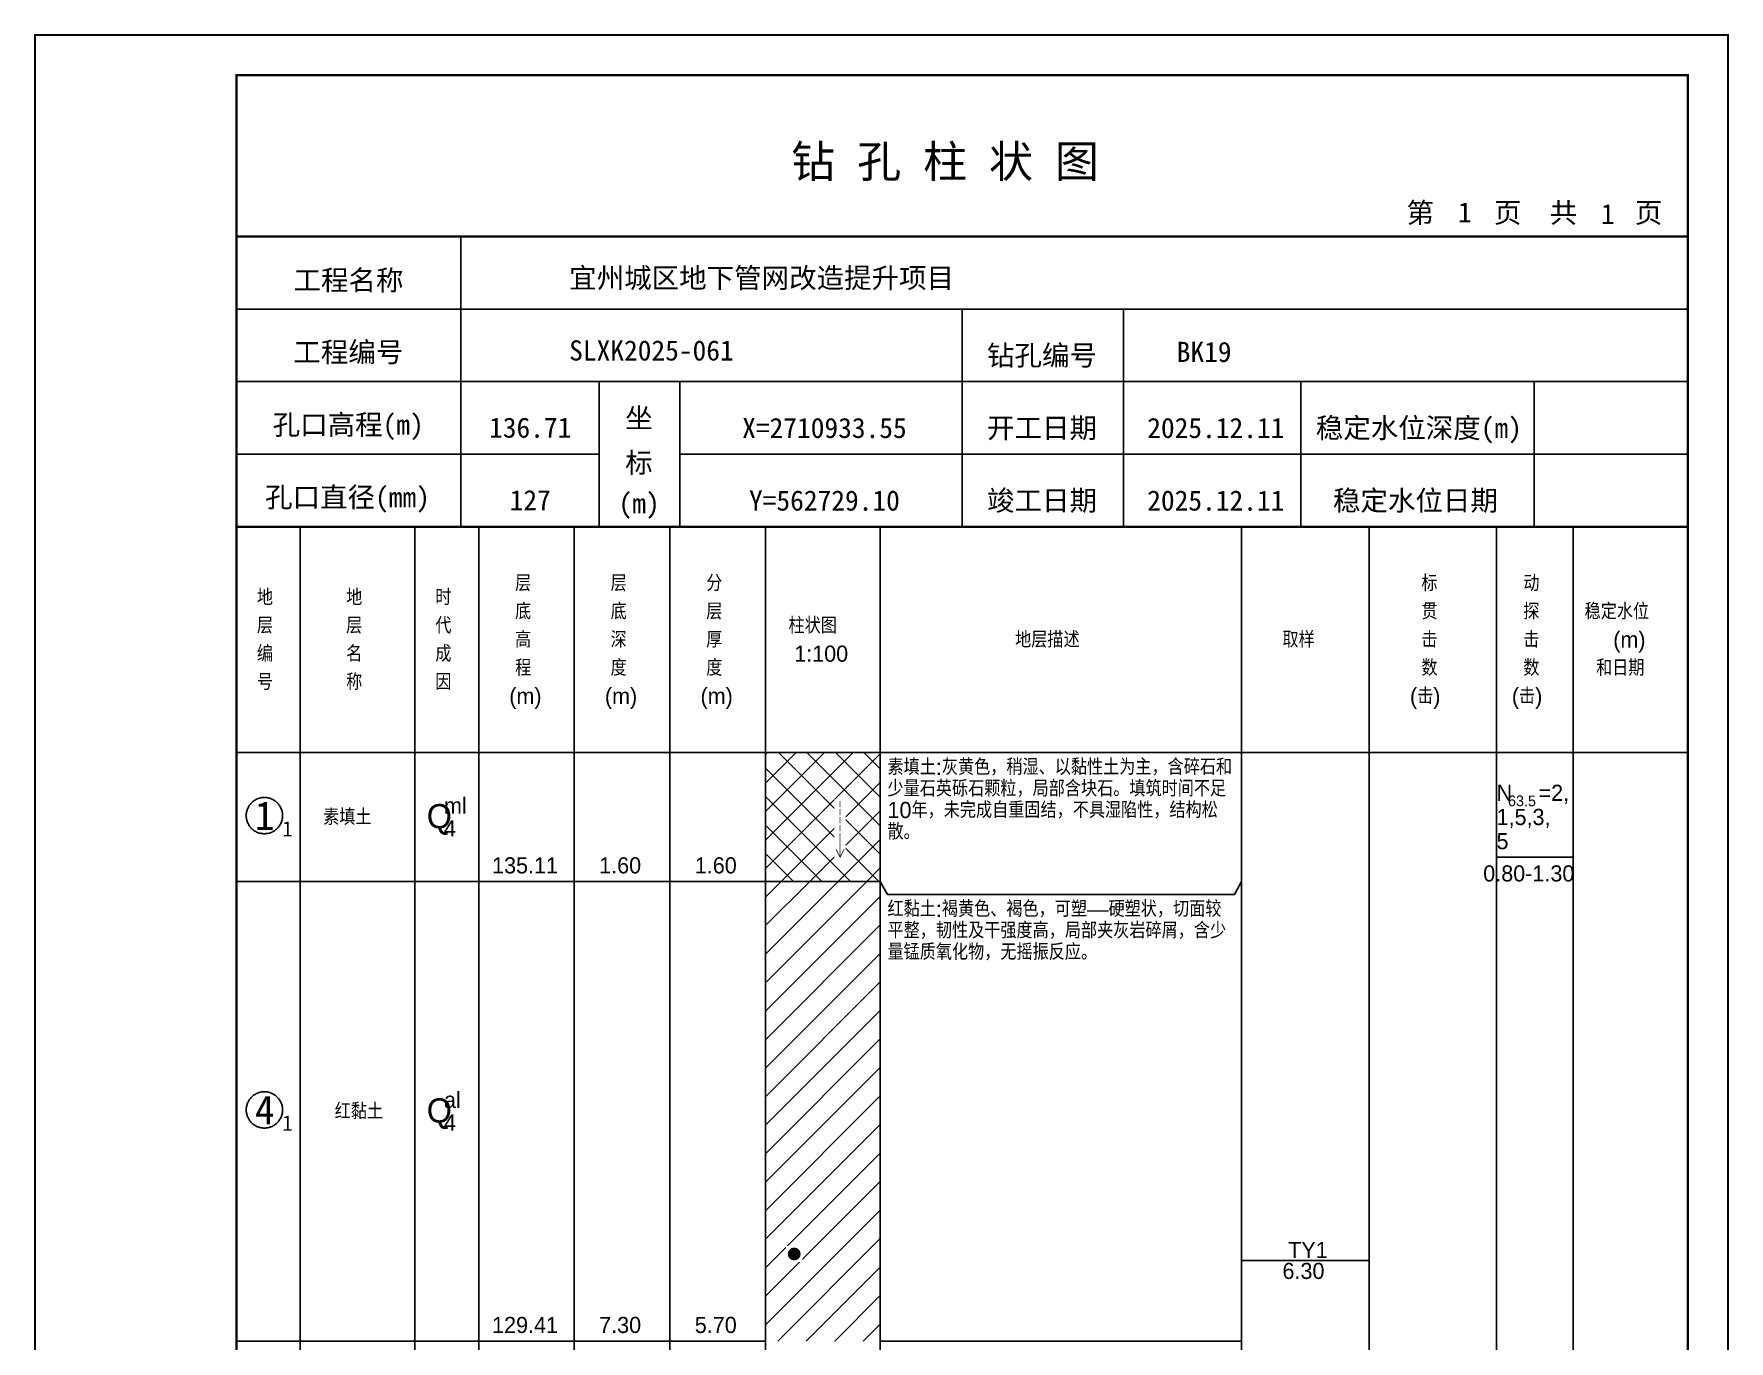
# Model space of a CAD drawing. Header units: millimetres. Extents: x 12489 to 89920, y 4630 to 4927.
# Drawn here: x 16449.3 to 16659.6, y 4764.7 to 4926.8 of the extents above; entities that cross this region are included whole.
import ezdxf
from ezdxf.enums import TextEntityAlignment as Align

# ---------------------------------------------------------------- set-up
doc = ezdxf.new("R2010")
doc.units = ezdxf.units.MM
doc.layers.add('GICAD_QUYANG', color=7, linetype='Continuous')
doc.layers.add('ZZT_TC', color=7, linetype='Continuous')
doc.styles.add('成果图图块', font='', dxfattribs={"height": 2.5})
doc.styles.add('成果图模板', font='')
doc.styles.add('成果图模板标题', font='simhei.ttf')
doc.styles.add('成果图表体', font='Comfont.shx', dxfattribs={"height": 2, "bigfont": 'Hztxt12a.shx'})
doc.styles.get('成果图图块').set_extended_font_data('FangSong_GB2312')
doc.styles.get('成果图模板').set_extended_font_data('FangSong_GB2312')

# ---------------------------------------------------------------- blocks, each defined once
blk = doc.blocks.new('DCBH-1-1-940', base_point=(0.3, -0.11))
at = {"layer": 'ZZT_TC', "color": 7}
blk.add_polyline3d([(-0.19, 2.31, 0), (-0.3, 2.31, 0), (-0.41, 2.3, 0), (-0.52, 2.29, 0), (-0.63, 2.27, 0), (-0.73, 2.24, 0), (-0.84, 2.21, 0), (-0.95, 2.18, 0), (-1.05, 2.14, 0), (-1.15, 2.09, 0), (-1.25, 2.04, 0), (-1.35, 1.99, 0), (-1.44, 1.93, 0), (-1.53, 1.87, 0), (-1.62, 1.8, 0), (-1.7, 1.73, 0), (-1.78, 1.65, 0), (-1.86, 1.57, 0), (-1.93, 1.49, 0), (-2, 1.4, 0), (-2.06, 1.31, 0), (-2.12, 1.22, 0), (-2.17, 1.12, 0), (-2.22, 1.02, 0), (-2.27, 0.92, 0), (-2.31, 0.82, 0), (-2.34, 0.71, 0), (-2.37, 0.61, 0), (-2.4, 0.5, 0), (-2.41, 0.39, 0), (-2.43, 0.28, 0), (-2.44, 0.17, 0), (-2.44, 0.06, 0), (-2.44, -0.05, 0), (-2.43, -0.16, 0), (-2.41, -0.27, 0), (-2.4, -0.38, 0), (-2.37, -0.49, 0), (-2.34, -0.6, 0), (-2.31, -0.7, 0), (-2.27, -0.8, 0), (-2.22, -0.9, 0), (-2.17, -1, 0), (-2.12, -1.1, 0), (-2.06, -1.19, 0), (-2, -1.28, 0), (-1.93, -1.37, 0), (-1.86, -1.45, 0), (-1.78, -1.53, 0), (-1.7, -1.61, 0), (-1.62, -1.68, 0), (-1.53, -1.75, 0), (-1.44, -1.81, 0), (-1.35, -1.87, 0), (-1.25, -1.93, 0), (-1.15, -1.98, 0), (-1.05, -2.02, 0), (-0.95, -2.06, 0), (-0.84, -2.1, 0), (-0.73, -2.13, 0), (-0.63, -2.15, 0), (-0.52, -2.17, 0), (-0.41, -2.18, 0), (-0.3, -2.19, 0), (-0.19, -2.19, 0), (-0.08, -2.19, 0), (0.03, -2.18, 0), (0.14, -2.17, 0), (0.25, -2.15, 0), (0.36, -2.13, 0), (0.47, -2.1, 0), (0.57, -2.06, 0), (0.67, -2.02, 0), (0.77, -1.98, 0), (0.87, -1.93, 0), (0.97, -1.87, 0), (1.06, -1.81, 0), (1.15, -1.75, 0), (1.24, -1.68, 0), (1.32, -1.61, 0), (1.4, -1.53, 0), (1.48, -1.45, 0), (1.55, -1.37, 0), (1.62, -1.28, 0), (1.68, -1.19, 0), (1.74, -1.1, 0), (1.8, -1, 0), (1.85, -0.9, 0), (1.89, -0.8, 0), (1.93, -0.7, 0), (1.97, -0.6, 0), (2, -0.49, 0), (2.02, -0.38, 0), (2.04, -0.27, 0), (2.05, -0.16, 0), (2.06, -0.05, 0), (2.06, 0.06, 0), (2.06, 0.17, 0), (2.05, 0.28, 0), (2.04, 0.39, 0), (2.02, 0.5, 0), (2, 0.61, 0), (1.97, 0.71, 0), (1.93, 0.82, 0), (1.89, 0.92, 0), (1.85, 1.02, 0), (1.8, 1.12, 0), (1.74, 1.22, 0), (1.68, 1.31, 0), (1.62, 1.4, 0), (1.55, 1.49, 0), (1.48, 1.57, 0), (1.4, 1.65, 0), (1.32, 1.73, 0), (1.24, 1.8, 0), (1.15, 1.87, 0), (1.06, 1.93, 0), (0.97, 1.99, 0), (0.87, 2.04, 0), (0.77, 2.09, 0), (0.67, 2.14, 0), (0.57, 2.18, 0), (0.47, 2.21, 0), (0.36, 2.24, 0), (0.25, 2.27, 0), (0.14, 2.29, 0), (0.03, 2.3, 0), (-0.08, 2.31, 0), (-0.19, 2.31, 0)], dxfattribs=at)
at = {"style": '成果图图块'}
blk.add_text('1', height=3.57, dxfattribs=at).set_placement((-0.16, -1.74), align=Align.CENTER)
blk.add_text('1', height=1.91, dxfattribs=at).set_placement((2.03, -2.53))
blk = doc.blocks.new('DCBH-1-1-941', base_point=(0.3, -0.11))
at = {"layer": 'ZZT_TC', "color": 7}
blk.add_polyline3d([(-0.19, 2.31, 0), (-0.3, 2.31, 0), (-0.41, 2.3, 0), (-0.52, 2.29, 0), (-0.63, 2.27, 0), (-0.73, 2.24, 0), (-0.84, 2.21, 0), (-0.95, 2.18, 0), (-1.05, 2.14, 0), (-1.15, 2.09, 0), (-1.25, 2.04, 0), (-1.35, 1.99, 0), (-1.44, 1.93, 0), (-1.53, 1.87, 0), (-1.62, 1.8, 0), (-1.7, 1.73, 0), (-1.78, 1.65, 0), (-1.86, 1.57, 0), (-1.93, 1.49, 0), (-2, 1.4, 0), (-2.06, 1.31, 0), (-2.12, 1.22, 0), (-2.17, 1.12, 0), (-2.22, 1.02, 0), (-2.27, 0.92, 0), (-2.31, 0.82, 0), (-2.34, 0.71, 0), (-2.37, 0.61, 0), (-2.4, 0.5, 0), (-2.41, 0.39, 0), (-2.43, 0.28, 0), (-2.44, 0.17, 0), (-2.44, 0.06, 0), (-2.44, -0.05, 0), (-2.43, -0.16, 0), (-2.41, -0.27, 0), (-2.4, -0.38, 0), (-2.37, -0.49, 0), (-2.34, -0.6, 0), (-2.31, -0.7, 0), (-2.27, -0.8, 0), (-2.22, -0.9, 0), (-2.17, -1, 0), (-2.12, -1.1, 0), (-2.06, -1.19, 0), (-2, -1.28, 0), (-1.93, -1.37, 0), (-1.86, -1.45, 0), (-1.78, -1.53, 0), (-1.7, -1.61, 0), (-1.62, -1.68, 0), (-1.53, -1.75, 0), (-1.44, -1.81, 0), (-1.35, -1.87, 0), (-1.25, -1.93, 0), (-1.15, -1.98, 0), (-1.05, -2.02, 0), (-0.95, -2.06, 0), (-0.84, -2.1, 0), (-0.73, -2.13, 0), (-0.63, -2.15, 0), (-0.52, -2.17, 0), (-0.41, -2.18, 0), (-0.3, -2.19, 0), (-0.19, -2.19, 0), (-0.08, -2.19, 0), (0.03, -2.18, 0), (0.14, -2.17, 0), (0.25, -2.15, 0), (0.36, -2.13, 0), (0.47, -2.1, 0), (0.57, -2.06, 0), (0.67, -2.02, 0), (0.77, -1.98, 0), (0.87, -1.93, 0), (0.97, -1.87, 0), (1.06, -1.81, 0), (1.15, -1.75, 0), (1.24, -1.68, 0), (1.32, -1.61, 0), (1.4, -1.53, 0), (1.48, -1.45, 0), (1.55, -1.37, 0), (1.62, -1.28, 0), (1.68, -1.19, 0), (1.74, -1.1, 0), (1.8, -1, 0), (1.85, -0.9, 0), (1.89, -0.8, 0), (1.93, -0.7, 0), (1.97, -0.6, 0), (2, -0.49, 0), (2.02, -0.38, 0), (2.04, -0.27, 0), (2.05, -0.16, 0), (2.06, -0.05, 0), (2.06, 0.06, 0), (2.06, 0.17, 0), (2.05, 0.28, 0), (2.04, 0.39, 0), (2.02, 0.5, 0), (2, 0.61, 0), (1.97, 0.71, 0), (1.93, 0.82, 0), (1.89, 0.92, 0), (1.85, 1.02, 0), (1.8, 1.12, 0), (1.74, 1.22, 0), (1.68, 1.31, 0), (1.62, 1.4, 0), (1.55, 1.49, 0), (1.48, 1.57, 0), (1.4, 1.65, 0), (1.32, 1.73, 0), (1.24, 1.8, 0), (1.15, 1.87, 0), (1.06, 1.93, 0), (0.97, 1.99, 0), (0.87, 2.04, 0), (0.77, 2.09, 0), (0.67, 2.14, 0), (0.57, 2.18, 0), (0.47, 2.21, 0), (0.36, 2.24, 0), (0.25, 2.27, 0), (0.14, 2.29, 0), (0.03, 2.3, 0), (-0.08, 2.31, 0), (-0.19, 2.31, 0)], dxfattribs=at)
at = {"style": '成果图图块'}
blk.add_text('4', height=3.57, dxfattribs=at).set_placement((-0.16, -1.74), align=Align.CENTER)
blk.add_text('1', height=1.91, dxfattribs=at).set_placement((2.03, -2.53))
blk = doc.blocks.new('gkqy1.dwg', base_point=(0.8, 0))
blk.add_wipeout([(-0.2, -0.2), (1.8, -0.2), (1.8, 1.8), (-0.2, 1.8)])
at = {"layer": 'GICAD_QUYANG'}
h = blk.add_hatch(color=7, dxfattribs=at)
edge = h.paths.add_edge_path()
edge.add_arc((0.8, 0.8), 0.8, 0, 360)
blk = doc.blocks.new('zztGLdt.dwg', base_point=(0.5, 0))
blk.add_wipeout([(-0.2, -0.2), (1.2, -0.2), (1.2, 3.2), (-0.2, 3.2)])
at = {"color": 7, "const_width": 0.1}
for points in [[(0.5, 3), (0.5, 0)], [(0, 1), (0.5, 0), (1, 1)]]:
    blk.add_lwpolyline(points, dxfattribs=at)
blk = doc.blocks.new('钻孔柱状图路桥昇龙制图梁世成校核莫家里.dwg19', base_point=(25, 236))
for p, q in [((52.82, 236), (52.82, 272)), ((25, 263), (205, 263)), ((115, 236), (115, 263)), ((135, 236), (135, 263)), ((25, 254), (205, 254)), ((70, 236), (70, 254)), ((80, 236), (80, 254)), ((157, 236), (157, 254)), ((185.95, 236), (185.95, 254)), ((25, 245), (70, 245)), ((80, 245), (205, 245))]:
    blk.add_line(p, q)
for points, const_width in [([(0, 0), (210, 0), (210, 297), (0, 297)], 0.25), ([(25, 5), (205, 5), (205, 292), (25, 292)], 0.3)]:
    blk.add_lwpolyline(points, close=True, dxfattribs=dict(const_width=const_width))
at = {"const_width": 0.3}
for points in [[(25, 272), (205, 272)], [(25, 236), (205, 236)]]:
    blk.add_lwpolyline(points, dxfattribs=at)
for s, height, style, p in [('钻 孔 柱 状 图', 4, '成果图模板标题', (93.8, 279.31)), ('第', 2.5, '成果图模板', (170.12, 273.7)), ('页', 2.5, '成果图模板', (180.96, 273.7)), ('共', 2.5, '成果图模板', (187.88, 273.7)), ('页', 2.5, '成果图模板', (198.44, 273.7)), ('工程名称', 2.5, '成果图模板', (32.07, 265.32)), ('宜州城区地下管网改造提升项目', 2.5, '成果图模板', (66.26, 265.61)), ('工程编号', 2.5, '成果图模板', (32.05, 256.41)), ('SLXK2025-061', 2.5, '成果图模板', (66.26, 256.61)), ('钻孔编号', 2.5, '成果图模板', (118.08, 256)), ('BK19', 2.5, '成果图模板', (141.61, 256.43)), ('孔口高程(m)', 2.5, '成果图模板', (29.48, 247.41)), ('坐', 2.5, '成果图模板', (73.21, 248.24)), ('开工日期', 2.5, '成果图模板', (118.08, 247)), ('稳定水位深度(m)', 2.5, '成果图模板', (158.86, 247)), ('标', 2.5, '成果图模板', (73.21, 242.7)), ('孔口直径(mm)', 2.5, '成果图模板', (28.54, 238.41)), ('(m) ', 2.5, '成果图模板', (72.38, 237.65)), ('竣工日期', 2.5, '成果图模板', (118.08, 238)), ('稳定水位日期', 2.5, '成果图模板', (160.99, 238))]:
    blk.add_text(s, height=height, dxfattribs=dict(style=style)).set_placement(p)
at = {"style": '成果图模板'}
for s, p in [('1', (177.35, 273.74)), ('1', (195.08, 273.53)), ('136.71', (61.43, 247.04)), ('X=2710933.55', (97.92, 247)), ('2025.12.11', (146.46, 247)), ('127', (61.43, 238.04)), ('Y=562729.10', (97.92, 238)), ('2025.12.11', (146.46, 238))]:
    blk.add_text(s, height=2.5, dxfattribs=at).set_placement(p, align=Align.CENTER)

msp = doc.modelspace()

# ---------------------------------------------------------------- hatches: boundary and pattern name
at = {"linetype": 'Continuous'}
h = msp.add_hatch(dxfattribs=at)
h.set_pattern_fill('GKSTT', scale=0.5, style=0, pattern_type=2)
h.set_pattern_definition([(45, (0, 0), (-1.76776695, 1.76776695), []), (135, (0, 0), (-1.76776695, -1.76776695), [])])
h.paths.add_polyline_path([(16540.06, 4821.71), (16554.29, 4821.71), (16554.29, 4837.71), (16540.06, 4837.71)])
h = msp.add_hatch(dxfattribs=at)
h.set_pattern_fill('GKNXT', scale=0.5, style=0, pattern_type=2)
h.set_pattern_definition([(45, (0, 0), (-1.76776695, 1.76776695), [])])
h.paths.add_polyline_path([(16540.06, 4764.71), (16554.29, 4764.71), (16554.29, 4821.71), (16540.06, 4821.71)])

# ---------------------------------------------------------------- linework, layer by layer
at = {"color": 0}
for p, q in [((16474.45, 4837.71), (16482.35, 4837.71)), ((16474.45, 4821.71), (16474.45, 4837.71)), ((16482.35, 4821.71), (16482.35, 4837.71)), ((16474.45, 4821.71), (16482.35, 4821.71)), ((16474.45, 4821.71), (16482.35, 4821.71)), ((16474.45, 4764.71), (16474.45, 4821.71)), ((16482.35, 4764.71), (16482.35, 4821.71)), ((16474.45, 4764.71), (16482.35, 4764.71))]:
    msp.add_line(p, q, dxfattribs=at)
for points in [[(16474.45, 4865.71), (16482.35, 4865.71)], [(16474.45, 4837.71), (16474.45, 4865.71)], [(16482.35, 4837.71), (16482.35, 4865.71)], [(16482.35, 4865.71), (16496.58, 4865.71)], [(16482.35, 4837.71), (16482.35, 4865.71)], [(16496.58, 4837.71), (16496.58, 4865.71)], [(16496.58, 4865.71), (16504.49, 4865.71)], [(16496.58, 4837.71), (16496.58, 4865.71)], [(16504.49, 4837.71), (16504.49, 4865.71)], [(16504.49, 4865.71), (16516.35, 4865.71)], [(16504.49, 4837.71), (16504.49, 4865.71)], [(16516.35, 4837.71), (16516.35, 4865.71)], [(16516.35, 4865.71), (16528.2, 4865.71)], [(16516.35, 4837.71), (16516.35, 4865.71)], [(16528.2, 4837.71), (16528.2, 4865.71)], [(16528.2, 4865.71), (16540.06, 4865.71)], [(16528.2, 4837.71), (16528.2, 4865.71)], [(16540.06, 4837.71), (16540.06, 4865.71)], [(16540.06, 4865.71), (16554.29, 4865.71)], [(16540.06, 4837.71), (16540.06, 4865.71)], [(16554.29, 4837.71), (16554.29, 4865.71)], [(16554.29, 4865.71), (16599.11, 4865.71)], [(16554.29, 4837.71), (16554.29, 4865.71)], [(16599.11, 4837.71), (16599.11, 4865.71)], [(16599.11, 4865.71), (16614.92, 4865.71)], [(16599.11, 4837.71), (16599.11, 4865.71)], [(16614.92, 4837.71), (16614.92, 4865.71)], [(16614.92, 4865.71), (16630.73, 4865.71)], [(16614.92, 4837.71), (16614.92, 4865.71)], [(16630.73, 4837.71), (16630.73, 4865.71)], [(16630.73, 4865.71), (16640.22, 4865.71)], [(16630.73, 4837.71), (16630.73, 4865.71)], [(16640.22, 4837.71), (16640.22, 4865.71)], [(16640.22, 4865.71), (16654.45, 4865.71)], [(16640.22, 4837.71), (16640.22, 4865.71)], [(16654.45, 4837.71), (16654.45, 4865.71)], [(16474.45, 4837.71), (16482.35, 4837.71)], [(16474.45, 4643.71), (16474.45, 4837.71)], [(16474.45, 4837.71), (16482.35, 4837.71)], [(16482.35, 4643.71), (16482.35, 4837.71)], [(16482.35, 4837.71), (16496.58, 4837.71)], [(16482.35, 4643.71), (16482.35, 4837.71)], [(16482.35, 4837.71), (16496.58, 4837.71)], [(16482.35, 4837.71), (16496.58, 4837.71)], [(16482.35, 4821.71), (16482.35, 4837.71)], [(16496.58, 4643.71), (16496.58, 4837.71)], [(16496.58, 4821.71), (16496.58, 4837.71)], [(16496.58, 4837.71), (16504.49, 4837.71)], [(16496.58, 4643.71), (16496.58, 4837.71)], [(16496.58, 4837.71), (16504.49, 4837.71)], [(16496.58, 4837.71), (16504.49, 4837.71)], [(16496.58, 4821.71), (16496.58, 4837.71)], [(16504.49, 4643.71), (16504.49, 4837.71)], [(16504.49, 4821.71), (16504.49, 4837.71)], [(16504.49, 4837.71), (16516.35, 4837.71)], [(16504.49, 4643.71), (16504.49, 4837.71)], [(16504.49, 4837.71), (16516.35, 4837.71)], [(16504.49, 4837.71), (16516.35, 4837.71)], [(16504.49, 4821.71), (16504.49, 4837.71)], [(16516.35, 4643.71), (16516.35, 4837.71)], [(16516.35, 4821.71), (16516.35, 4837.71)], [(16516.35, 4837.71), (16528.2, 4837.71)], [(16516.35, 4643.71), (16516.35, 4837.71)], [(16516.35, 4837.71), (16528.2, 4837.71)], [(16516.35, 4837.71), (16528.2, 4837.71)], [(16516.35, 4821.71), (16516.35, 4837.71)], [(16528.2, 4643.71), (16528.2, 4837.71)], [(16528.2, 4821.71), (16528.2, 4837.71)], [(16528.2, 4837.71), (16540.06, 4837.71)], [(16528.2, 4643.71), (16528.2, 4837.71)], [(16528.2, 4837.71), (16540.06, 4837.71)], [(16528.2, 4837.71), (16540.06, 4837.71)], [(16528.2, 4821.71), (16528.2, 4837.71)], [(16540.06, 4643.71), (16540.06, 4837.71)], [(16540.06, 4821.71), (16540.06, 4837.71)], [(16540.06, 4837.71), (16554.29, 4837.71)], [(16540.06, 4643.71), (16540.06, 4837.71)], [(16540.06, 4837.71), (16554.29, 4837.71)], [(16554.29, 4643.71), (16554.29, 4837.71)], [(16554.29, 4837.71), (16599.11, 4837.71)], [(16554.29, 4643.71), (16554.29, 4837.71)], [(16554.29, 4837.71), (16599.11, 4837.71)], [(16554.29, 4821.71), (16554.29, 4837.71)], [(16599.11, 4643.71), (16599.11, 4837.71)], [(16599.11, 4821.71), (16599.11, 4837.71)], [(16599.11, 4837.71), (16614.92, 4837.71)], [(16599.11, 4643.71), (16599.11, 4837.71)], [(16599.11, 4837.71), (16614.92, 4837.71)], [(16614.92, 4643.71), (16614.92, 4837.71)], [(16614.92, 4837.71), (16630.73, 4837.71)], [(16614.92, 4643.71), (16614.92, 4837.71)], [(16614.92, 4837.71), (16630.73, 4837.71)], [(16630.73, 4643.71), (16630.73, 4837.71)], [(16630.73, 4837.71), (16640.22, 4837.71)], [(16630.73, 4643.71), (16630.73, 4837.71)], [(16630.73, 4837.71), (16640.22, 4837.71)], [(16630.73, 4837.71), (16640.22, 4837.71)], [(16630.73, 4824.71), (16630.73, 4837.71)], [(16640.22, 4643.71), (16640.22, 4837.71)], [(16640.22, 4824.71), (16640.22, 4837.71)], [(16640.22, 4837.71), (16654.45, 4837.71)], [(16640.22, 4643.71), (16640.22, 4837.71)], [(16640.22, 4837.71), (16654.45, 4837.71)], [(16654.45, 4643.71), (16654.45, 4837.71)], [(16630.73, 4824.71), (16640.22, 4824.71)], [(16482.35, 4821.71), (16496.58, 4821.71)], [(16482.35, 4821.71), (16496.58, 4821.71)], [(16482.35, 4764.71), (16482.35, 4821.71)], [(16496.58, 4764.71), (16496.58, 4821.71)], [(16496.58, 4821.71), (16504.49, 4821.71)], [(16496.58, 4821.71), (16504.49, 4821.71)], [(16496.58, 4764.71), (16496.58, 4821.71)], [(16504.49, 4764.71), (16504.49, 4821.71)], [(16504.49, 4821.71), (16516.35, 4821.71)], [(16504.49, 4821.71), (16516.35, 4821.71)], [(16504.49, 4764.71), (16504.49, 4821.71)], [(16516.35, 4764.71), (16516.35, 4821.71)], [(16516.35, 4821.71), (16528.2, 4821.71)], [(16516.35, 4821.71), (16528.2, 4821.71)], [(16516.35, 4764.71), (16516.35, 4821.71)], [(16528.2, 4764.71), (16528.2, 4821.71)], [(16528.2, 4821.71), (16540.06, 4821.71)], [(16528.2, 4821.71), (16540.06, 4821.71)], [(16528.2, 4764.71), (16528.2, 4821.71)], [(16540.06, 4764.71), (16540.06, 4821.71)], [(16554.29, 4821.71), (16555.19, 4820.11)], [(16554.29, 4764.71), (16554.29, 4821.71)], [(16598.22, 4820.11), (16599.11, 4821.71)], [(16599.11, 4764.71), (16599.11, 4821.71)], [(16555.19, 4820.11), (16598.22, 4820.11)], [(16599.11, 4774.71), (16614.92, 4774.71)], [(16482.35, 4764.71), (16496.58, 4764.71)], [(16496.58, 4764.71), (16504.49, 4764.71)], [(16504.49, 4764.71), (16516.35, 4764.71)], [(16516.35, 4764.71), (16528.2, 4764.71)], [(16528.2, 4764.71), (16540.06, 4764.71)], [(16554.29, 4764.71), (16599.11, 4764.71)]]:
    msp.add_lwpolyline(points, dxfattribs=at)
at = {"color": 7, "flags": 128}
msp.add_lwpolyline([(16540.06, 4821.71), (16554.29, 4821.71)], dxfattribs=at)

# ---------------------------------------------------------------- block references
for name, p in [('DCBH-1-1-940', (16478.4, 4829.71)), ('DCBH-1-1-941', (16478.4, 4793.21))]:
    msp.add_blockref(name, p)

# ---------------------------------------------------------------- texts
at = {"color": 0, "style": '成果图表体'}
for s, height, p in [('层', 2, (16509, 4857.71)), ('层', 2, (16520.85, 4857.71)), ('分', 2, (16532.71, 4857.71)), ('标', 2, (16621.41, 4857.71)), ('动', 2, (16634.05, 4857.71)), ('地', 2, (16476.98, 4855.96)), ('地', 2, (16488.05, 4855.96)), ('时', 2, (16499.11, 4855.96)), ('底', 2, (16509, 4854.21)), ('底', 2, (16520.85, 4854.21)), ('层', 2, (16532.71, 4854.21)), ('贯', 2, (16621.41, 4854.21)), ('探', 2, (16634.05, 4854.21)), ('稳定水位', 2, (16641.65, 4854.21)), ('层', 2, (16476.98, 4852.46)), ('层', 2, (16488.05, 4852.46)), ('代', 2, (16499.11, 4852.46)), ('高', 2, (16509, 4850.71)), ('深', 2, (16520.85, 4850.71)), ('厚', 2, (16532.71, 4850.71)), ('柱状图', 2, (16542.91, 4852.46)), ('地层描述', 2, (16571.02, 4850.71)), ('取样', 2, (16604.18, 4850.71)), ('击', 2, (16621.41, 4850.71)), ('击', 2, (16634.05, 4850.71)), ('(m)', 2, (16645.2, 4850.71)), ('编', 2, (16476.98, 4848.96)), ('名', 2, (16488.05, 4848.96)), ('成', 2, (16499.11, 4848.96)), ('1:100', 2, (16543.62, 4848.96)), ('程', 2, (16509, 4847.21)), ('度', 2, (16520.85, 4847.21)), ('度', 2, (16532.71, 4847.21)), ('数', 2, (16621.41, 4847.21)), ('数', 2, (16634.05, 4847.21)), ('和日期', 2, (16643.07, 4847.21)), ('号', 2, (16476.98, 4845.46)), ('称', 2, (16488.05, 4845.46)), ('因', 2, (16499.11, 4845.46)), ('(m)', 2, (16508.28, 4843.71)), ('(m)', 2, (16520.14, 4843.71)), ('(m)', 2, (16532, 4843.71)), ('(击)', 2, (16619.99, 4843.71)), ('(击)', 2, (16632.63, 4843.71)), ('N', 2, (16630.73, 4831.71)), ('=2,', 2, (16635.94, 4831.71)), ('ml', 2, (16500.18, 4830.11)), ('63.5', 1.333, (16632.15, 4831.04)), ('素填土', 2, (16485.2, 4828.71)), ('Q', 3, (16498.05, 4828.31)), ('1,5,3,', 2, (16630.73, 4828.71)), ('4', 2, (16500.18, 4827.31)), ('5', 2, (16630.73, 4825.71)), ('135.11', 2, (16506.15, 4822.71)), ('1.60', 2, (16519.43, 4822.71)), ('1.60', 2, (16531.29, 4822.71)), ('0.80-1.30', 2, (16629.08, 4821.71)), ('红黏土', 2, (16486.63, 4792.21)), ('Q', 3, (16498.05, 4791.81)), ('al', 2, (16500.18, 4793.61)), ('4', 2, (16500.18, 4790.81)), ('TY1', 2, (16604.89, 4775.01)), ('6.30', 2, (16604.18, 4772.41)), ('129.41', 2, (16506.15, 4765.71)), ('7.30', 2, (16519.43, 4765.71)), ('5.70', 2, (16531.29, 4765.71))]:
    msp.add_text(s, height=height, dxfattribs=at).set_placement(p)
at = {"color": 0, "char_height": 2, "width": 43.0292, "attachment_point": 1, "line_spacing_factor": 0.8, "style": '成果图表体'}
for s, insert in [('素填土:灰黄色，稍湿、以黏性土为主，含碎石和少量石英砾石颗粒，局部含块石。填筑时间不足10年，未完成自重固结，不具湿陷性，结构松散。', (16555.19, 4836.91)), ('红黏土:褐黄色、褐色，可塑—硬塑状，切面较平整，韧性及干强度高，局部夹灰岩碎屑，含少量锰质氧化物，无摇振反应。', (16555.19, 4819.31))]:
    msp.add_mtext(s, dxfattribs=dict(at, insert=insert))

# ---------------------------------------------------------------- next in the draw order: block references
for name, p in [('zztGLdt.dwg', (16549.31, 4828.71)), ('gkqy1.dwg', (16543.62, 4774.71))]:
    msp.add_blockref(name, p)

# ---------------------------------------------------------------- next in the draw order: block references
msp.add_blockref('zztGLdt.dwg', (16549.31, 4827.71))

# ---------------------------------------------------------------- next in the draw order: block references
msp.add_blockref('zztGLdt.dwg', (16549.31, 4826.71))

# ---------------------------------------------------------------- next in the draw order: block references
msp.add_blockref('zztGLdt.dwg', (16549.31, 4825.71))

# ---------------------------------------------------------------- next in the draw order: block references
msp.add_blockref('zztGLdt.dwg', (16549.31, 4824.71))

# ---------------------------------------------------------------- next in the draw order: block references
msp.add_blockref('钻孔柱状图路桥昇龙制图梁世成校核莫家里.dwg19', (16474.45, 4865.71))

doc.saveas('drawing.dxf')
